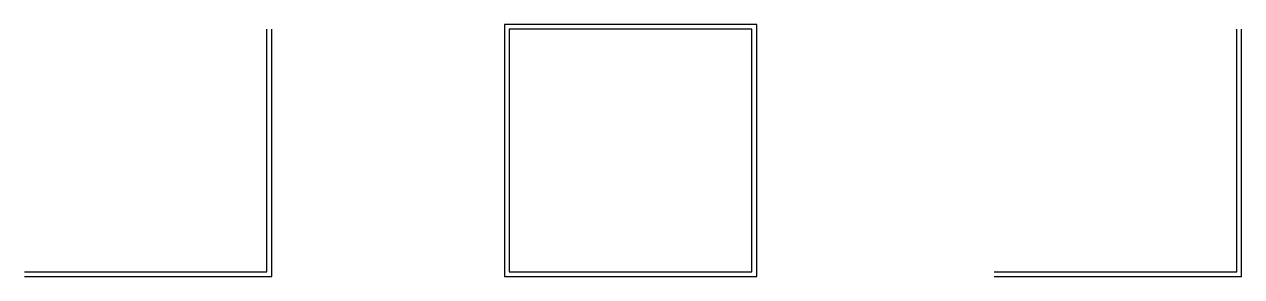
# Model space of a CAD drawing. Header units: metres. Extents: x 0 to 251, y -1 to 51.
import ezdxf

# ---------------------------------------------------------------- set-up
doc = ezdxf.new("R2010")
doc.units = ezdxf.units.M

msp = doc.modelspace()

# ---------------------------------------------------------------- linework, layer by layer
for p, q in [((151, 51), (99, 51)), ((99, 51), (99, -1)), ((151, -1), (151, 51)), ((50, 0), (50, 50)), ((51, -1), (51, 50)), ((150, 50), (100, 50)), ((100, 50), (100, 0)), ((150, 0), (150, 50)), ((250, 0), (250, 50)), ((251, -1), (251, 50)), ((0, 0), (50, 0)), ((100, 0), (150, 0)), ((200, 0), (250, 0)), ((0, -1), (51, -1)), ((99, -1), (151, -1)), ((200, -1), (251, -1))]:
    msp.add_line(p, q)

doc.saveas('drawing.dxf')
